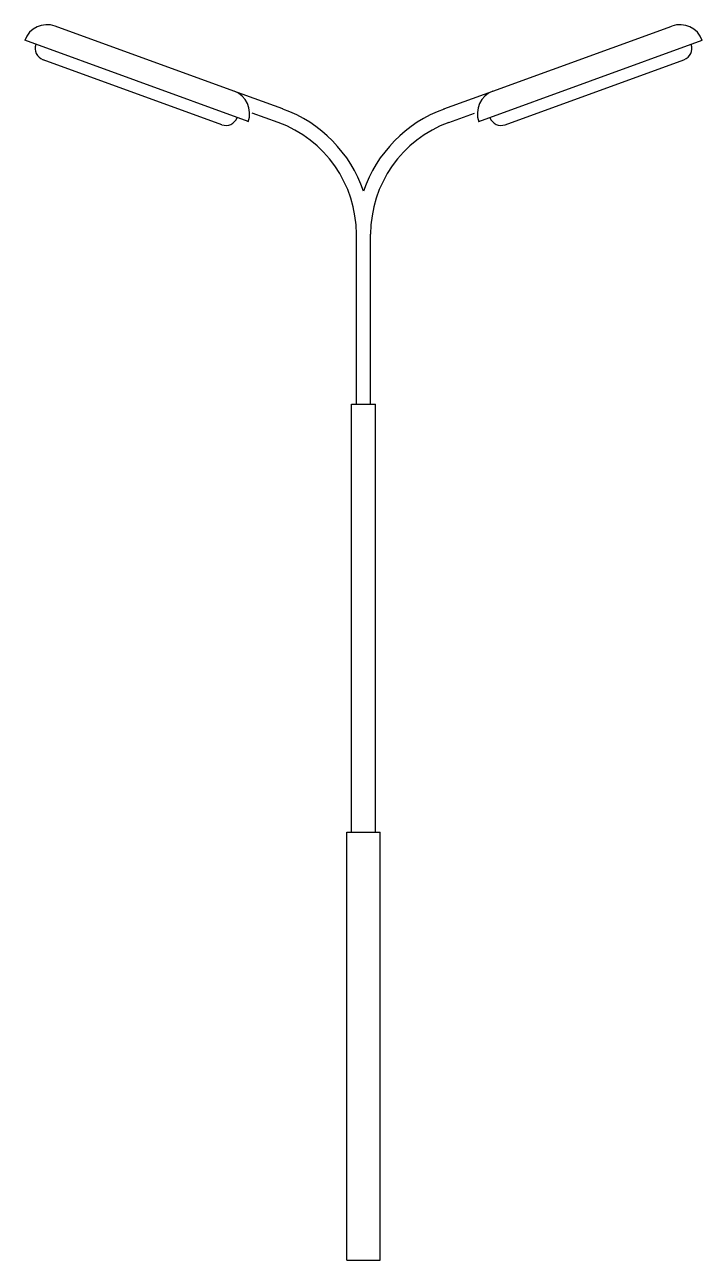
# Model space of a CAD drawing. Header units: metres. Extents: x -1.42 to 1.42, y 0 to 5.2.
import ezdxf

# ---------------------------------------------------------------- set-up
doc = ezdxf.new("R2010")
doc.units = ezdxf.units.M

msp = doc.modelspace()

# ---------------------------------------------------------------- linework, layer by layer
for p, q in [((-0.545, 4.916), (-1.296, 5.189)), ((0.544, 4.916), (1.296, 5.189)), ((-0.485, 4.788), (-1.424, 5.13)), ((0.485, 4.788), (1.424, 5.13)), ((-0.596, 4.775), (-1.347, 5.048)), ((0.596, 4.775), (1.347, 5.048)), ((-0.339, 4.841), (-0.545, 4.916)), ((0.338, 4.841), (0.544, 4.916)), ((-0.359, 4.784), (-0.468, 4.824)), ((0.359, 4.784), (0.467, 4.824)), ((-0.03, 3.6), (-0.03, 4.315)), ((0.03, 3.6), (0.03, 4.315)), ((-0.05, 1.8), (-0.05, 3.6)), ((-0.05, 3.6), (0.05, 3.6)), ((0.05, 1.8), (0.05, 3.6)), ((-0.07, 0), (-0.07, 1.8)), ((-0.07, 1.8), (0.07, 1.8)), ((0.07, 0), (0.07, 1.8)), ((-0.07, 0), (0.07, 0))]:
    msp.add_line(p, q)
for centre, radius, start, end in [((-1.3304, 5.0954), 0.1, 70, 160), ((1.3302, 5.0954), 0.1, 20, 110), ((-1.3304, 5.0954), 0.05, 160, 250), ((1.3302, 5.0954), 0.05, 290, 20), ((-0.5787, 4.8218), 0.1, 340, 70), ((0.5785, 4.8218), 0.1, 110, 200), ((-0.5301, 4.3146), 0.56, 18.8392, 70), ((0.5299, 4.3146), 0.56, 110, 161.1608), ((-0.5787, 4.8218), 0.05, 250, 340), ((-0.5301, 4.3146), 0.5, 0, 70), ((0.5299, 4.3146), 0.5, 110, 180), ((0.5785, 4.8218), 0.05, 200, 290)]:
    msp.add_arc(centre, radius, start, end)

doc.saveas('drawing.dxf')
